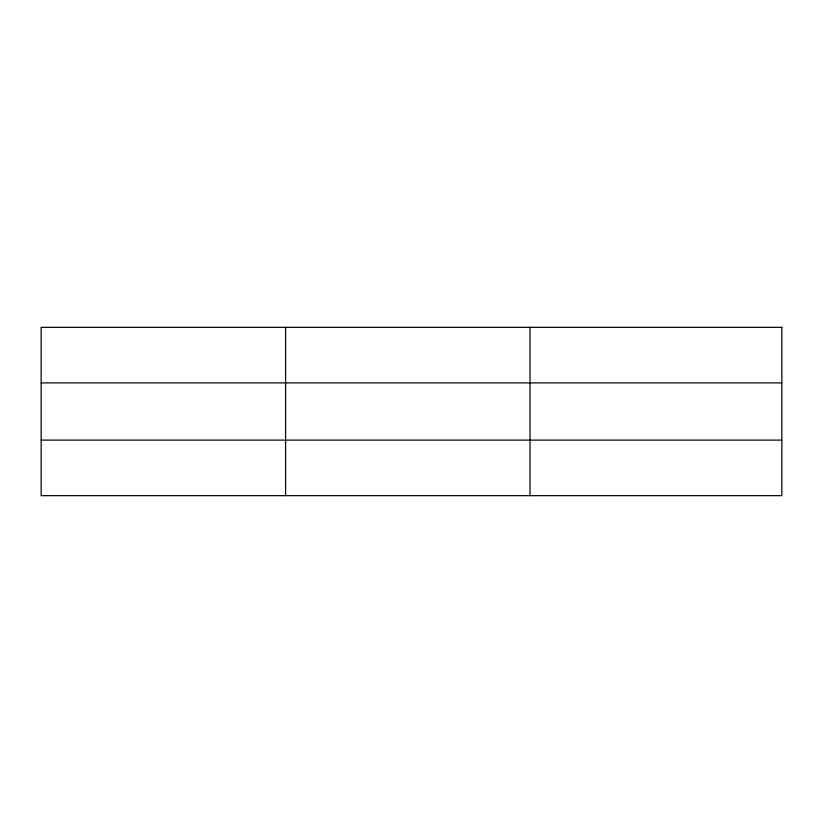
<?xml version="1.0" encoding="UTF-8"?>
<svg xmlns="http://www.w3.org/2000/svg" width="823" height="823" viewBox="0 0 823 823"><rect width="100%" height="100%" fill="white"/><g stroke="black" fill="none" stroke-linecap="round" stroke-linejoin="round"><path stroke-width="1.23" d="M285.581 495.662L285.581 327.338M530.012 495.662L530.012 327.338M41.15 382.89L781.85 382.89M41.15 440.11L781.85 440.11M781.85 327.338L781.85 495.662L41.15 495.662L41.15 327.338L781.85 327.338"/></g></svg>
